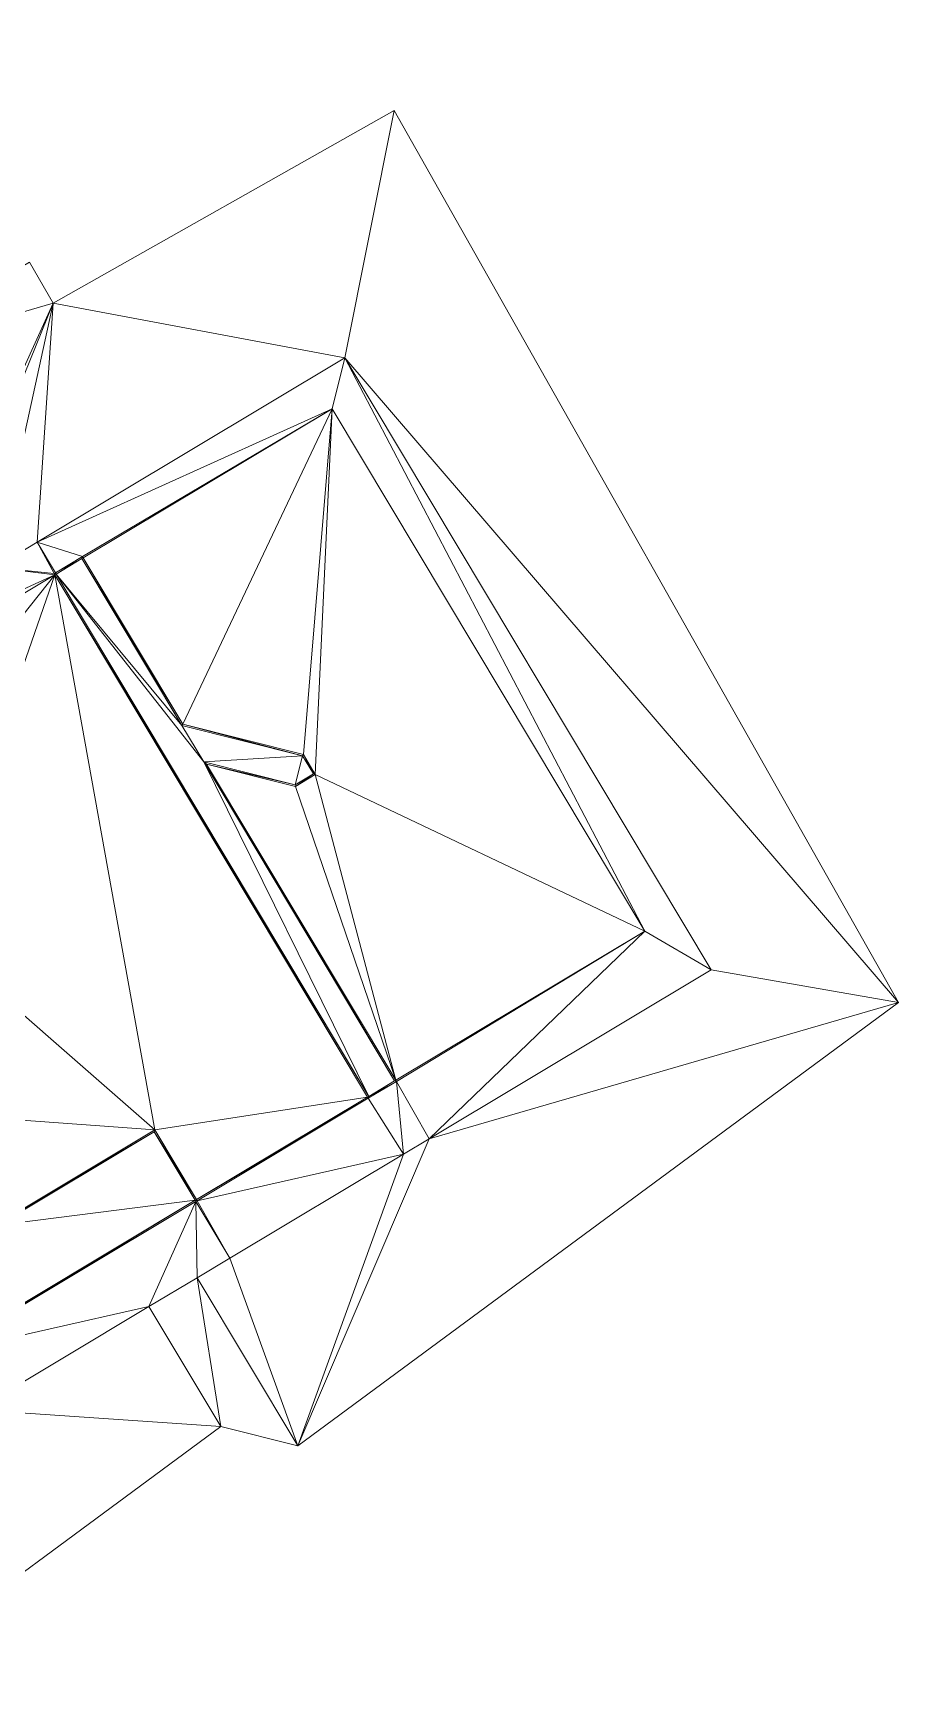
# Model space of a CAD drawing. Header units: metres. Extents: x 2684444 to 2684547, y 1239945 to 1240156.
# Drawn here: x 2684528.22 to 2684546.91, y 1239945.49 to 1239981.55 of the extents above; entities that cross this region are included whole.
import ezdxf

# ---------------------------------------------------------------- set-up
doc = ezdxf.new("R2010")
doc.units = ezdxf.units.M
doc.layers.add('Bruchkanten_Linie', color=1, linetype='Continuous', lineweight=13)
doc.layers.add('DGM_Vermaschung', color=254, linetype='Continuous', lineweight=15)

# ---------------------------------------------------------------- blocks, each defined once
blk = doc.blocks.new('*U5')
at = {"layer": 'DGM_Vermaschung', "transparency": 33554687}
for points in [[(2684534.95, 1239974.54, 422.02), (2684528.643, 1239975.722, 426.274), (2684536.017, 1239979.883, 425.681)], [(2684536.017, 1239979.883, 425.681), (2684546.914, 1239960.619, 425.136), (2684534.95, 1239974.54, 422.02)], [(2684528.643, 1239975.722, 426.274), (2684524.671, 1239974.562, 421.77), (2684528.137, 1239976.612, 426.046)], [(2684528.643, 1239975.722, 426.274), (2684526.628, 1239971.293, 421.77), (2684524.671, 1239974.562, 421.77)], [(2684528.643, 1239975.722, 426.274), (2684526.756, 1239971.078, 422.02), (2684526.628, 1239971.293, 421.77)], [(2684528.643, 1239975.722, 426.274), (2684527.395, 1239970.017, 422.02), (2684526.756, 1239971.078, 422.02)], [(2684527.395, 1239970.017, 422.02), (2684528.643, 1239975.722, 426.274), (2684528.3, 1239970.559, 422.02)], [(2684534.95, 1239974.54, 422.02), (2684528.3, 1239970.559, 422.02), (2684528.643, 1239975.722, 426.274)], [(2684528.3, 1239970.559, 422.02), (2684534.95, 1239974.54, 422.02), (2684534.674, 1239973.443, 422.02)], [(2684534.95, 1239974.54, 422.02), (2684541.428, 1239962.16, 422.02), (2684534.674, 1239973.443, 422.02)], [(2684542.862, 1239961.322, 422.02), (2684534.95, 1239974.54, 422.02), (2684546.914, 1239960.619, 425.136)], [(2684534.95, 1239974.54, 422.02), (2684542.862, 1239961.322, 422.02), (2684541.428, 1239962.16, 422.02)], [(2684528.3, 1239970.559, 422.02), (2684534.674, 1239973.443, 422.02), (2684529.279, 1239970.248, 422.02)], [(2684534.674, 1239973.443, 422.02), (2684529.294, 1239970.222, 422.02), (2684529.279, 1239970.248, 422.02)], [(2684529.294, 1239970.222, 422.02), (2684534.674, 1239973.443, 422.02), (2684531.445, 1239966.629, 422.02)], [(2684534.674, 1239973.443, 422.02), (2684534.052, 1239965.974, 422.02), (2684531.445, 1239966.629, 422.02)], [(2684534.052, 1239965.974, 422.02), (2684534.674, 1239973.443, 422.02), (2684534.31, 1239965.544, 422.02)], [(2684534.31, 1239965.544, 422.02), (2684534.674, 1239973.443, 422.02), (2684541.428, 1239962.16, 422.02)], [(2684528.3, 1239970.559, 422.02), (2684528.67, 1239969.884, 422.02), (2684527.395, 1239970.017, 422.02)], [(2684528.3, 1239970.559, 422.02), (2684528.695, 1239969.899, 422.02), (2684528.67, 1239969.884, 422.02)], [(2684529.279, 1239970.248, 422.02), (2684528.695, 1239969.899, 422.02), (2684528.3, 1239970.559, 422.02)], [(2684529.279, 1239970.248, 422.02), (2684529.269, 1239970.207, 421.2), (2684528.695, 1239969.899, 422.02)], [(2684529.269, 1239970.207, 421.2), (2684528.711, 1239969.873, 421.2), (2684528.695, 1239969.899, 422.02)], [(2684529.269, 1239970.207, 421.2), (2684531.426, 1239966.603, 421.2), (2684528.711, 1239969.873, 421.2)], [(2684529.294, 1239970.222, 422.02), (2684529.269, 1239970.207, 421.2), (2684529.279, 1239970.248, 422.02)], [(2684531.445, 1239966.629, 422.02), (2684529.269, 1239970.207, 421.2), (2684529.294, 1239970.222, 422.02)], [(2684531.426, 1239966.603, 421.2), (2684529.269, 1239970.207, 421.2), (2684531.445, 1239966.629, 422.02)], [(2684521.29, 1239965.431, 422.02), (2684528.685, 1239969.858, 422.02), (2684524.499, 1239964.595, 422.02)], [(2684528.685, 1239969.858, 422.02), (2684521.29, 1239965.431, 422.02), (2684522.049, 1239966.817, 422.02)], [(2684528.685, 1239969.858, 422.02), (2684522.049, 1239966.817, 422.02), (2684527.395, 1239970.017, 422.02)], [(2684528.685, 1239969.858, 422.02), (2684525.988, 1239962.106, 422.02), (2684524.499, 1239964.595, 422.02)], [(2684528.685, 1239969.858, 422.02), (2684530.84, 1239957.867, 422.02), (2684525.988, 1239962.106, 422.02)], [(2684528.67, 1239969.884, 422.02), (2684528.685, 1239969.858, 422.02), (2684527.395, 1239970.017, 422.02)], [(2684528.711, 1239969.873, 421.2), (2684528.67, 1239969.884, 422.02), (2684528.695, 1239969.899, 422.02)], [(2684528.67, 1239969.884, 422.02), (2684528.711, 1239969.873, 421.2), (2684528.685, 1239969.858, 422.02)], [(2684528.711, 1239969.873, 421.2), (2684535.465, 1239958.59, 421.2), (2684528.685, 1239969.858, 422.02)], [(2684528.685, 1239969.858, 422.02), (2684535.465, 1239958.59, 421.2), (2684535.439, 1239958.575, 422.02)], [(2684528.685, 1239969.858, 422.02), (2684535.439, 1239958.575, 422.02), (2684530.84, 1239957.867, 422.02)], [(2684531.898, 1239965.814, 421.2), (2684528.711, 1239969.873, 421.2), (2684531.426, 1239966.603, 421.2)], [(2684535.465, 1239958.59, 421.2), (2684528.711, 1239969.873, 421.2), (2684531.898, 1239965.814, 421.2)], [(2684534.032, 1239965.948, 421.2), (2684531.426, 1239966.603, 421.2), (2684531.445, 1239966.629, 422.02)], [(2684531.426, 1239966.603, 421.2), (2684534.032, 1239965.948, 421.2), (2684531.898, 1239965.814, 421.2)], [(2684534.032, 1239965.948, 421.2), (2684531.445, 1239966.629, 422.02), (2684534.052, 1239965.974, 422.02)], [(2684533.874, 1239965.318, 421.2), (2684531.898, 1239965.814, 421.2), (2684534.032, 1239965.948, 421.2)], [(2684533.874, 1239965.318, 421.2), (2684534.032, 1239965.948, 421.2), (2684534.269, 1239965.554, 421.2)], [(2684534.032, 1239965.948, 421.2), (2684534.052, 1239965.974, 422.02), (2684534.269, 1239965.554, 421.2)], [(2684534.052, 1239965.974, 422.02), (2684534.31, 1239965.544, 422.02), (2684534.269, 1239965.554, 421.2)], [(2684536.023, 1239958.924, 421.2), (2684531.898, 1239965.814, 421.2), (2684531.961, 1239965.767, 422.02)], [(2684531.898, 1239965.814, 421.2), (2684533.874, 1239965.318, 421.2), (2684531.961, 1239965.767, 422.02)], [(2684531.898, 1239965.814, 421.2), (2684536.023, 1239958.924, 421.2), (2684535.465, 1239958.59, 421.2)], [(2684533.879, 1239965.286, 422.02), (2684531.961, 1239965.767, 422.02), (2684533.874, 1239965.318, 421.2)], [(2684531.961, 1239965.767, 422.02), (2684536.048, 1239958.939, 422.02), (2684536.023, 1239958.924, 421.2)], [(2684536.048, 1239958.939, 422.02), (2684531.961, 1239965.767, 422.02), (2684533.879, 1239965.286, 422.02)], [(2684533.879, 1239965.286, 422.02), (2684533.874, 1239965.318, 421.2), (2684534.269, 1239965.554, 421.2)], [(2684534.269, 1239965.554, 421.2), (2684534.31, 1239965.544, 422.02), (2684533.879, 1239965.286, 422.02)], [(2684533.879, 1239965.286, 422.02), (2684534.31, 1239965.544, 422.02), (2684536.048, 1239958.939, 422.02)], [(2684534.31, 1239965.544, 422.02), (2684541.428, 1239962.16, 422.02), (2684536.048, 1239958.939, 422.02)], [(2684530.84, 1239957.867, 422.02), (2684524.589, 1239958.32, 422.02), (2684525.988, 1239962.106, 422.02)], [(2684536.048, 1239958.939, 422.02), (2684541.428, 1239962.16, 422.02), (2684536.064, 1239958.914, 422.02)], [(2684536.064, 1239958.914, 422.02), (2684541.428, 1239962.16, 422.02), (2684536.77, 1239957.675, 422.02)], [(2684541.428, 1239962.16, 422.02), (2684542.862, 1239961.322, 422.02), (2684536.77, 1239957.675, 422.02)], [(2684542.862, 1239961.322, 422.02), (2684546.914, 1239960.619, 425.136), (2684536.77, 1239957.675, 422.02)], [(2684546.914, 1239960.619, 425.136), (2684533.931, 1239951.038, 426.256), (2684536.77, 1239957.675, 422.02)], [(2684536.064, 1239958.914, 422.02), (2684536.213, 1239957.341, 422.02), (2684535.455, 1239958.549, 422.02)], [(2684535.465, 1239958.59, 421.2), (2684536.064, 1239958.914, 422.02), (2684535.455, 1239958.549, 422.02)], [(2684535.465, 1239958.59, 421.2), (2684536.023, 1239958.924, 421.2), (2684536.064, 1239958.914, 422.02)], [(2684536.023, 1239958.924, 421.2), (2684536.048, 1239958.939, 422.02), (2684536.064, 1239958.914, 422.02)], [(2684536.77, 1239957.675, 422.02), (2684536.213, 1239957.341, 422.02), (2684536.064, 1239958.914, 422.02)], [(2684530.84, 1239957.867, 422.02), (2684527.45, 1239955.838, 422.02), (2684524.589, 1239958.32, 422.02)], [(2684535.439, 1239958.575, 422.02), (2684531.741, 1239956.361, 422.02), (2684530.84, 1239957.867, 422.02)], [(2684535.439, 1239958.575, 422.02), (2684535.455, 1239958.549, 422.02), (2684531.741, 1239956.361, 422.02)], [(2684535.455, 1239958.549, 422.02), (2684531.756, 1239956.335, 422.02), (2684531.741, 1239956.361, 422.02)], [(2684535.455, 1239958.549, 422.02), (2684536.213, 1239957.341, 422.02), (2684531.756, 1239956.335, 422.02)], [(2684535.465, 1239958.59, 421.2), (2684535.455, 1239958.549, 422.02), (2684535.439, 1239958.575, 422.02)], [(2684530.84, 1239957.867, 422.02), (2684530.829, 1239957.826, 421.16), (2684527.45, 1239955.838, 422.02)], [(2684527.45, 1239955.838, 422.02), (2684530.829, 1239957.826, 421.16), (2684527.455, 1239955.806, 421.16)], [(2684531.715, 1239956.345, 421.16), (2684527.455, 1239955.806, 421.16), (2684530.829, 1239957.826, 421.16)], [(2684530.829, 1239957.826, 421.16), (2684530.84, 1239957.867, 422.02), (2684531.741, 1239956.361, 422.02)], [(2684531.741, 1239956.361, 422.02), (2684531.715, 1239956.345, 421.16), (2684530.829, 1239957.826, 421.16)], [(2684536.77, 1239957.675, 422.02), (2684533.931, 1239951.038, 426.256), (2684536.213, 1239957.341, 422.02)], [(2684536.213, 1239957.341, 422.02), (2684532.463, 1239955.096, 422.02), (2684531.756, 1239956.335, 422.02)], [(2684536.213, 1239957.341, 422.02), (2684533.931, 1239951.038, 426.256), (2684532.463, 1239955.096, 422.02)], [(2684526.241, 1239953.068, 421.16), (2684531.715, 1239956.345, 421.16), (2684526.256, 1239953.042, 422.02)], [(2684531.715, 1239956.345, 421.16), (2684526.241, 1239953.068, 421.16), (2684527.455, 1239955.806, 421.16)], [(2684526.256, 1239953.042, 422.02), (2684531.715, 1239956.345, 421.16), (2684531.731, 1239956.32, 422.02)], [(2684526.256, 1239953.042, 422.02), (2684531.731, 1239956.32, 422.02), (2684530.716, 1239954.05, 422.02)], [(2684531.731, 1239956.32, 422.02), (2684531.756, 1239954.673, 422.02), (2684530.716, 1239954.05, 422.02)], [(2684531.756, 1239956.335, 422.02), (2684531.715, 1239956.345, 421.16), (2684531.741, 1239956.361, 422.02)], [(2684531.715, 1239956.345, 421.16), (2684531.756, 1239956.335, 422.02), (2684531.731, 1239956.32, 422.02)], [(2684531.756, 1239956.335, 422.02), (2684532.463, 1239955.096, 422.02), (2684531.731, 1239956.32, 422.02)], [(2684532.463, 1239955.096, 422.02), (2684531.756, 1239954.673, 422.02), (2684531.731, 1239956.32, 422.02)], [(2684533.931, 1239951.038, 426.256), (2684531.756, 1239954.673, 422.02), (2684532.463, 1239955.096, 422.02)], [(2684530.716, 1239954.05, 422.02), (2684531.756, 1239954.673, 422.02), (2684532.269, 1239951.456, 425.044)], [(2684531.756, 1239954.673, 422.02), (2684533.931, 1239951.038, 426.256), (2684532.269, 1239951.456, 425.044)], [(2684526.256, 1239953.042, 422.02), (2684530.716, 1239954.05, 422.02), (2684526.988, 1239951.819, 422.02)], [(2684530.716, 1239954.05, 422.02), (2684532.269, 1239951.456, 425.044), (2684526.988, 1239951.819, 422.02)], [(2684532.269, 1239951.456, 425.044), (2684524.191, 1239945.495, 426.009), (2684526.988, 1239951.819, 422.02)]]:
    blk.add_3dface(points, dxfattribs=at)

msp = doc.modelspace()

# ---------------------------------------------------------------- linework, layer by layer
at = {"layer": 'Bruchkanten_Linie', "ltscale": 0.02, "transparency": 33554687}
for points in [[(2684522.142, 1239948.917, 422.02), (2684526.988, 1239951.819, 422.02), (2684530.716, 1239954.05, 422.02), (2684531.756, 1239954.673, 422.02), (2684532.463, 1239955.096, 422.02), (2684536.213, 1239957.341, 422.02), (2684536.77, 1239957.675, 422.02), (2684542.862, 1239961.322, 422.02), (2684534.95, 1239974.54, 422.02), (2684528.3, 1239970.559, 422.02), (2684527.395, 1239970.017, 422.02), (2684526.756, 1239971.078, 422.02), (2684526.628, 1239971.293, 421.77), (2684524.671, 1239974.562, 421.77), (2684523.081, 1239977.213, 425.36), (2684518.069, 1239985.591, 425.36)], [(2684536.017, 1239979.883, 425.681), (2684534.95, 1239974.54, 422.02)], [(2684528.643, 1239975.722, 426.274), (2684526.628, 1239971.293, 421.77)], [(2684528.643, 1239975.722, 426.274), (2684526.756, 1239971.078, 422.02)], [(2684528.643, 1239975.722, 426.274), (2684527.395, 1239970.017, 422.02)], [(2684536.048, 1239958.939, 422.02), (2684541.428, 1239962.16, 422.02), (2684534.674, 1239973.443, 422.02), (2684529.294, 1239970.222, 422.02)], [(2684528.695, 1239969.899, 422.02), (2684528.3, 1239970.559, 422.02)], [(2684529.269, 1239970.207, 421.2), (2684529.279, 1239970.248, 422.02)], [(2684521.29, 1239965.431, 422.02), (2684528.685, 1239969.858, 422.02)], [(2684528.67, 1239969.884, 422.02), (2684528.711, 1239969.873, 421.2)], [(2684546.914, 1239960.619, 425.136), (2684542.862, 1239961.322, 422.02)], [(2684535.439, 1239958.575, 422.02), (2684531.741, 1239956.361, 422.02)], [(2684526.256, 1239953.042, 422.02), (2684531.731, 1239956.32, 422.02), (2684531.756, 1239956.335, 422.02), (2684531.741, 1239956.361, 422.02), (2684530.84, 1239957.867, 422.02), (2684527.45, 1239955.838, 422.02)], [(2684531.715, 1239956.345, 421.16), (2684531.756, 1239956.335, 422.02)], [(2684532.463, 1239955.096, 422.02), (2684531.731, 1239956.32, 422.02)], [(2684533.931, 1239951.038, 426.256), (2684531.756, 1239954.673, 422.02)], [(2684532.269, 1239951.456, 425.044), (2684530.716, 1239954.05, 422.02)]]:
    msp.add_polyline3d(points, dxfattribs=at)
for points in [[(2684536.064, 1239958.914, 422.02), (2684535.455, 1239958.549, 422.02), (2684535.439, 1239958.575, 422.02), (2684528.685, 1239969.858, 422.02), (2684528.67, 1239969.884, 422.02), (2684528.695, 1239969.899, 422.02), (2684529.279, 1239970.248, 422.02), (2684529.294, 1239970.222, 422.02), (2684531.445, 1239966.629, 422.02), (2684534.052, 1239965.974, 422.02), (2684534.31, 1239965.544, 422.02), (2684533.879, 1239965.286, 422.02), (2684531.961, 1239965.767, 422.02), (2684536.048, 1239958.939, 422.02), (2684536.064, 1239958.914, 422.02)], [(2684536.023, 1239958.924, 421.2), (2684531.898, 1239965.814, 421.2), (2684533.874, 1239965.318, 421.2), (2684534.269, 1239965.554, 421.2), (2684534.032, 1239965.948, 421.2), (2684531.426, 1239966.603, 421.2), (2684529.269, 1239970.207, 421.2), (2684528.711, 1239969.873, 421.2), (2684535.465, 1239958.59, 421.2), (2684536.023, 1239958.924, 421.2)], [(2684520.79, 1239963.439, 421.16), (2684520.566, 1239962.547, 421.16), (2684526.241, 1239953.068, 421.16), (2684531.715, 1239956.345, 421.16), (2684530.829, 1239957.826, 421.16), (2684527.455, 1239955.806, 421.16), (2684525.811, 1239956.218, 421.16), (2684524.578, 1239958.279, 421.16), (2684524.063, 1239957.97, 421.16), (2684520.79, 1239963.439, 421.16)]]:
    msp.add_polyline3d(points, close=True, dxfattribs=at)

# ---------------------------------------------------------------- block references
at = {"layer": 'DGM_Vermaschung', "transparency": 33554687}
msp.add_blockref('*U5', (0, 0), dxfattribs=at)

doc.saveas('drawing.dxf')
